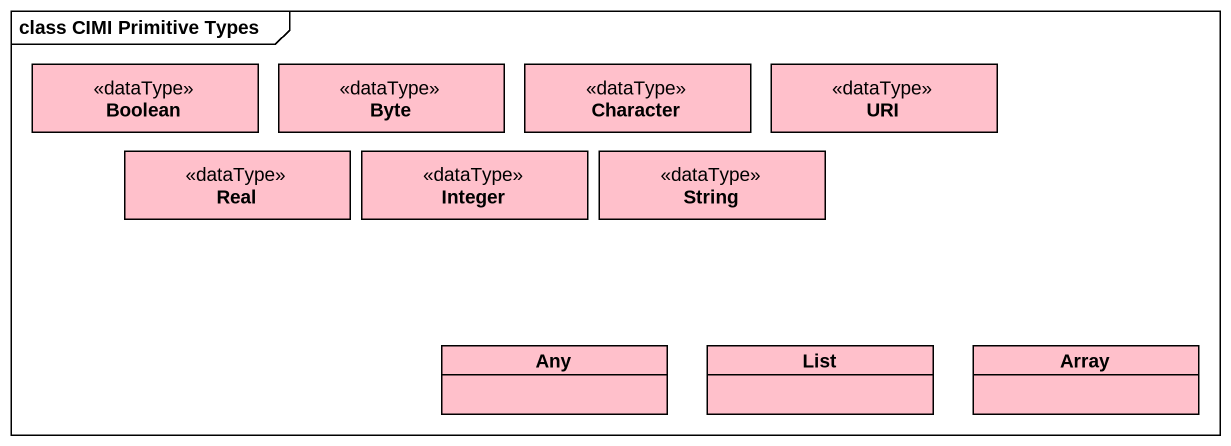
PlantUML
@startuml
mainframe class CIMI Primitive Types
hide circle
hide empty members
class Boolean <<dataType>> #FFC0CB
class Byte <<dataType>> #FFC0CB
class Character <<dataType>> #FFC0CB
class URI <<dataType>> #FFC0CB
class Real <<dataType>> #FFC0CB
class Integer <<dataType>> #FFC0CB
class String <<dataType>> #FFC0CB
class Any #FFC0CB
class List #FFC0CB
class Array #FFC0CB
@enduml
